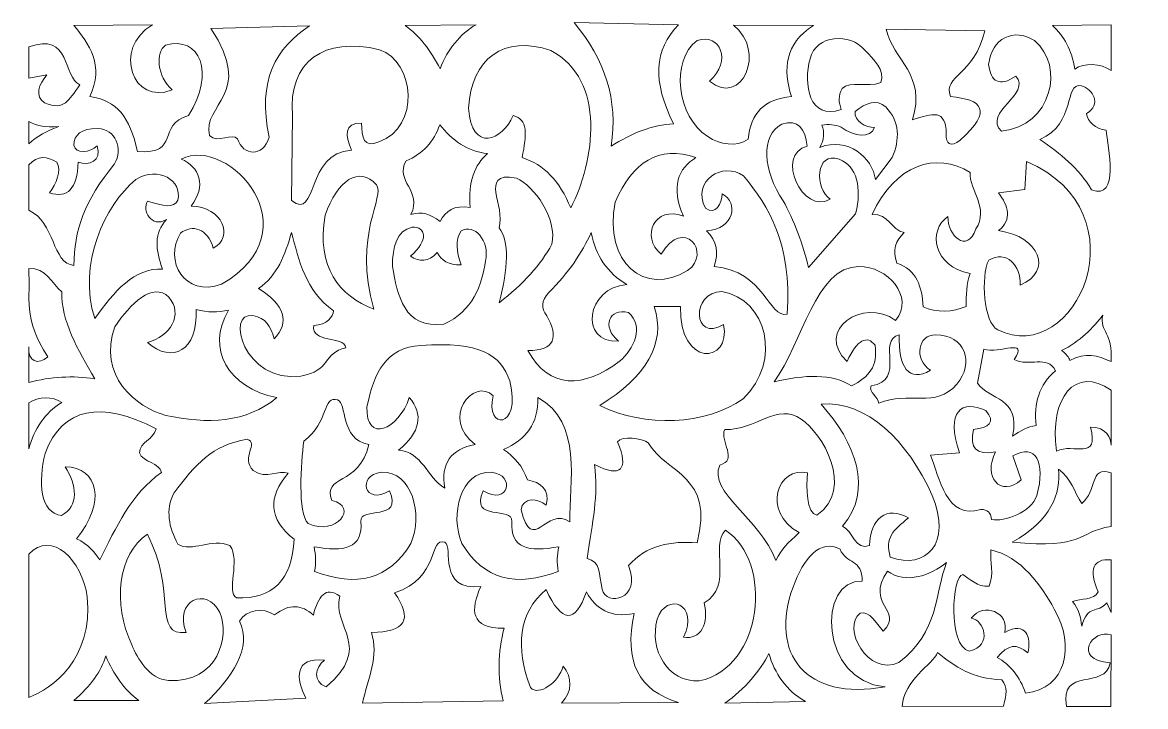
# Model space of a CAD drawing. Header units: centimetres. Extents: x -22.8 to 23.9, y -30.2 to 30.2.
# Drawn here: x -22.76 to 23.93, y -30.16 to -1.74 of the extents above; entities that cross this region are included whole.
import ezdxf

# ---------------------------------------------------------------- set-up
doc = ezdxf.new("R2010")
doc.units = ezdxf.units.CM
doc.header["$MEASUREMENT"] = 0
doc.layers.add('layer 1', color=7, linetype='Continuous')

msp = doc.modelspace()

# ---------------------------------------------------------------- linework, layer by layer
at = {"layer": 'layer 1', "color": 242, "lineweight": 9}
for points, knots in [([(-20.61908, -1.86242), (-20.61908, -1.86242), (-17.36035, -1.82818), (-17.36035, -1.82818), (-17.36035, -1.82818), (-19.02799, -2.8288), (-18.1765, -5.20581), (-16.53859, -4.53314), (-16.53859, -4.53314), (-17.16349, -4.00242), (-17.24339, -2.94098), (-16.81251, -2.68418), (-16.81251, -2.68418), (-15.37587, -2.26616), (-14.73958, -3.81551), (-15.85379, -5.59458), (-15.85379, -5.59458), (-17.21198, -5.99404), (-16.15625, -7.21527), (-17.97667, -7.10114), (-17.97667, -7.10114), (-18.30481, -5.65162), (-18.81842, -4.99536), (-19.96259, -4.80706), (-19.96259, -4.80706), (-19.34466, -3.54116), (-19.99172, -2.60254), (-20.61908, -1.86242)], [0, 0, 0, 0, 0.125, 0.125, 0.125, 0.125, 0.25, 0.25, 0.25, 0.25, 0.375, 0.375, 0.375, 0.375, 0.5, 0.5, 0.5, 0.5, 0.625, 0.625, 0.625, 0.625, 0.75, 0.75, 0.75, 0.75, 1, 1, 1, 1]), ([(-6.84867, -1.86242), (-6.26659, -2.26758), (-5.79295, -2.88961), (-5.39347, -3.66002), (-5.39347, -3.66002), (-5.0796, -2.84395), (-4.58313, -2.23334), (-3.90403, -1.82818), (-3.90403, -1.82818), (-3.90403, -1.82818), (-6.84867, -1.86242), (-6.84867, -1.86242)], [0, 0, 0, 0, 0.25, 0.25, 0.25, 0.25, 0.5, 0.5, 0.5, 0.5, 1, 1, 1, 1]), ([(0.17095, -1.73596), (0.17095, -1.73596), (4.51943, -1.83868), (4.51943, -1.83868), (4.51943, -1.83868), (3.49223, -2.84305), (3.42375, -4.21265), (4.31399, -5.94748), (4.31399, -5.94748), (3.43353, -5.96911), (2.56934, -6.34792), (1.71175, -6.87196), (1.71175, -6.87196), (2.01991, -4.97735), (1.45495, -3.24822), (0.17095, -1.73596)], [0, 0, 0, 0, 0.2, 0.2, 0.2, 0.2, 0.4, 0.4, 0.4, 0.4, 0.6, 0.6, 0.6, 0.6, 1, 1, 1, 1]), ([(5.80343, -4.17556), (6.7536, -3.33241), (6.25712, -2.16539), (5.28983, -2.48068), (5.28983, -2.48068), (4.17416, -3.31528), (4.44239, -5.67783), (5.73495, -6.4782), (5.73495, -6.4782), (6.23249, -6.8092), (6.91799, -6.92618), (7.41271, -6.58948), (7.41271, -6.58948), (7.51257, -5.50876), (8.09464, -4.90243), (9.21031, -4.81756), (9.21031, -4.81756), (8.86086, -3.66124), (8.91354, -2.64334), (10.13479, -1.8558), (10.13479, -1.8558), (10.13479, -1.8558), (6.79639, -1.84724), (6.79639, -1.84724), (6.79639, -1.84724), (8.18614, -2.91473), (7.14758, -5.28308), (5.80343, -4.17556)], [0, 0, 0, 0, 0.125, 0.125, 0.125, 0.125, 0.25, 0.25, 0.25, 0.25, 0.375, 0.375, 0.375, 0.375, 0.5, 0.5, 0.5, 0.5, 0.625, 0.625, 0.625, 0.625, 0.75, 0.75, 0.75, 0.75, 1, 1, 1, 1]), ([(22.4975, -1.82818), (22.4975, -1.82818), (20.06397, -1.86242), (20.06397, -1.86242), (20.06397, -1.86242), (20.54334, -2.29611), (20.87432, -2.87819), (20.98845, -3.67714), (20.98845, -3.67714), (21.37652, -3.39179), (22.07522, -3.43174), (22.4975, -3.7285), (22.4975, -3.7285), (22.4975, -3.7285), (22.4975, -1.82818), (22.4975, -1.82818)], [0, 0, 0, 0, 0.2, 0.2, 0.2, 0.2, 0.4, 0.4, 0.4, 0.4, 0.6, 0.6, 0.6, 0.6, 1, 1, 1, 1]), ([(-22.5025, -2.75266), (-20.74851, -2.09639), (-21.08315, -4.00812), (-20.37347, -4.3277), (-20.37347, -4.3277), (-20.86426, -4.98396), (-20.98695, -5.40624), (-21.84579, -5.08098), (-21.84579, -5.08098), (-22.24883, -4.81917), (-22.08762, -4.27276), (-21.74307, -3.91682), (-21.74307, -3.91682), (-21.74307, -3.91682), (-22.5025, -4.05378), (-22.5025, -4.05378), (-22.5025, -4.05378), (-22.5025, -4.05378), (-22.5025, -2.75266), (-22.5025, -2.75266)], [0, 0, 0, 0, 0.16666667, 0.16666667, 0.16666667, 0.16666667, 0.33333333, 0.33333333, 0.33333333, 0.33333333, 0.5, 0.5, 0.5, 0.5, 0.66666667, 0.66666667, 0.66666667, 0.66666667, 1, 1, 1, 1]), ([(-14.92931, -1.98226), (-13.07758, -4.7671), (-15.30764, -5.10379), (-14.98067, -6.43346), (-14.98067, -6.43346), (-14.6611, -6.78727), (-14.01625, -6.29364), (-13.81651, -6.57042), (-13.81651, -6.57042), (-13.58534, -7.28958), (-12.76786, -7.34239), (-12.49827, -6.50622), (-12.49827, -6.50622), (-13.01785, -4.14202), (-12.21887, -2.78245), (-10.82051, -1.87954), (-10.82051, -1.87954), (-10.82051, -1.87954), (-14.92931, -1.98226), (-14.92931, -1.98226)], [0, 0, 0, 0, 0.16666667, 0.16666667, 0.16666667, 0.16666667, 0.33333333, 0.33333333, 0.33333333, 0.33333333, 0.5, 0.5, 0.5, 0.5, 0.66666667, 0.66666667, 0.66666667, 0.66666667, 1, 1, 1, 1]), ([(-8.66297, -5.91324), (-8.66111, -6.51046), (-8.56386, -6.97339), (-7.94393, -6.70076), (-7.94393, -6.70076), (-6.1977, -6.07304), (-6.46022, -3.39091), (-7.90969, -2.86588), (-7.90969, -2.86588), (-10.22659, -2.31805), (-11.71031, -3.33385), (-11.53913, -5.60508), (-11.53913, -5.60508), (-11.53913, -5.60508), (-11.57337, -9.1318), (-11.57337, -9.1318), (-11.57337, -9.1318), (-10.46627, -9.9935), (-11.0027, -7.14017), (-9.07385, -7.04316), (-9.07385, -7.04316), (-9.34542, -6.41584), (-9.39701, -5.92348), (-8.66297, -5.91324)], [0, 0, 0, 0, 0.14285714, 0.14285714, 0.14285714, 0.14285714, 0.28571429, 0.28571429, 0.28571429, 0.28571429, 0.42857143, 0.42857143, 0.42857143, 0.42857143, 0.57142857, 0.57142857, 0.57142857, 0.57142857, 0.71428571, 0.71428571, 0.71428571, 0.71428571, 1, 1, 1, 1]), ([(0.03399, -9.43996), (1.03084, -7.53314), (1.52929, -4.13111), (-0.78777, -2.90012), (-0.78777, -2.90012), (-2.74329, -2.2335), (-4.10687, -3.23844), (-4.21177, -5.29692), (-4.21177, -5.29692), (-4.10905, -7.18012), (-2.77369, -6.63228), (-2.36281, -5.60508), (-2.36281, -5.60508), (-1.72791, -5.7734), (-1.79553, -6.34793), (-1.98617, -7.35132), (-1.98617, -7.35132), (-1.08451, -7.63667), (-0.41111, -8.33288), (0.03399, -9.43996)], [0, 0, 0, 0, 0.16666667, 0.16666667, 0.16666667, 0.16666667, 0.33333333, 0.33333333, 0.33333333, 0.33333333, 0.5, 0.5, 0.5, 0.5, 0.66666667, 0.66666667, 0.66666667, 0.66666667, 1, 1, 1, 1]), ([(11.31607, -4.47516), (11.15056, -4.77905), (11.17339, -5.06722), (11.28183, -5.34828), (11.28183, -5.34828), (9.94415, -5.83912), (9.69641, -4.27627), (9.98663, -3.24091), (9.98663, -3.24091), (10.24627, -2.22737), (11.64706, -2.15551), (12.26623, -2.883), (12.26623, -2.883), (12.6286, -3.26928), (13.11793, -3.71797), (12.92535, -4.23548), (12.92535, -4.23548), (12.35468, -4.44378), (11.67273, -4.14703), (11.31607, -4.47516)], [0, 0, 0, 0, 0.16666667, 0.16666667, 0.16666667, 0.16666667, 0.33333333, 0.33333333, 0.33333333, 0.33333333, 0.5, 0.5, 0.5, 0.5, 0.66666667, 0.66666667, 0.66666667, 0.66666667, 1, 1, 1, 1]), ([(17.25671, -2.07836), (17.25671, -2.07836), (13.14791, -2.00988), (13.14791, -2.00988), (13.14791, -2.00988), (13.44466, -3.3167), (14.83709, -3.90449), (14.24359, -5.77628), (14.24359, -5.77628), (15.08818, -5.52518), (15.62461, -5.30833), (15.64743, -6.35836), (15.64743, -6.35836), (15.62639, -6.79848), (15.81116, -6.91831), (16.22951, -6.63228), (16.22951, -6.63228), (17.60803, -5.36806), (17.13431, -4.92868), (15.81863, -4.81756), (15.81863, -4.81756), (15.51047, -3.88737), (16.79447, -3.98438), (17.25671, -2.07836)], [0, 0, 0, 0, 0.14285714, 0.14285714, 0.14285714, 0.14285714, 0.28571429, 0.28571429, 0.28571429, 0.28571429, 0.42857143, 0.42857143, 0.42857143, 0.42857143, 0.57142857, 0.57142857, 0.57142857, 0.57142857, 0.71428571, 0.71428571, 0.71428571, 0.71428571, 1, 1, 1, 1]), ([(18.54071, -3.96156), (17.84877, -4.43239), (17.50923, -4.1984), (17.41079, -3.4822), (17.41079, -3.4822), (17.51066, -2.39509), (18.4865, -1.93571), (19.31111, -2.48924), (19.31111, -2.48924), (20.60508, -3.56495), (20.02015, -6.03593), (17.94151, -6.25564), (17.94151, -6.25564), (17.14829, -5.4567), (19.2141, -4.72625), (18.54071, -3.96156)], [0, 0, 0, 0, 0.2, 0.2, 0.2, 0.2, 0.4, 0.4, 0.4, 0.4, 0.6, 0.6, 0.6, 0.6, 1, 1, 1, 1]), ([(21.47679, -5.51948), (22.13306, -5.13999), (21.74052, -4.49511), (21.26686, -4.36385), (21.26686, -4.36385), (20.50788, -4.22119), (21.08018, -5.93606), (19.53367, -6.59804), (19.53367, -6.59804), (20.42391, -7.19153), (21.12583, -7.7679), (21.69079, -8.68668), (21.69079, -8.68668), (22.86636, -9.16033), (22.36417, -6.89478), (22.28999, -6.20428), (22.28999, -6.20428), (21.83914, -6.16147), (21.53385, -5.87327), (21.47679, -5.51948)], [0, 0, 0, 0, 0.16666667, 0.16666667, 0.16666667, 0.16666667, 0.33333333, 0.33333333, 0.33333333, 0.33333333, 0.5, 0.5, 0.5, 0.5, 0.66666667, 0.66666667, 0.66666667, 0.66666667, 1, 1, 1, 1]), ([(11.86391, -5.43388), (12.31616, -5.06716), (12.74701, -4.90451), (13.13079, -5.24556), (13.13079, -5.24556), (13.73581, -5.87042), (13.71295, -6.58946), (13.40471, -7.35132), (13.40471, -7.35132), (13.40471, -7.35132), (12.70279, -8.25868), (12.70279, -8.25868), (12.70279, -8.25868), (12.58624, -7.34602), (11.54753, -6.47155), (10.39159, -6.92332), (10.39159, -6.92332), (10.57421, -6.61516), (10.59418, -6.29844), (10.47719, -5.99884), (10.47719, -5.99884), (10.76253, -5.95461), (11.01362, -5.97886), (11.28183, -6.08444), (11.28183, -6.08444), (11.83399, -6.49538), (12.48455, -6.54962), (12.66855, -6.10156), (12.66855, -6.10156), (12.30617, -6.10156), (11.79828, -5.84476), (11.86391, -5.43388)], [0, 0, 0, 0, 0.11111111, 0.11111111, 0.11111111, 0.11111111, 0.22222222, 0.22222222, 0.22222222, 0.22222222, 0.33333333, 0.33333333, 0.33333333, 0.33333333, 0.44444444, 0.44444444, 0.44444444, 0.44444444, 0.55555556, 0.55555556, 0.55555556, 0.55555556, 0.66666667, 0.66666667, 0.66666667, 0.66666667, 0.77777778, 0.77777778, 0.77777778, 0.77777778, 1, 1, 1, 1]), ([(-22.5025, -5.85138), (-22.08672, -6.07109), (-21.83044, -6.08504), (-21.25354, -6.0606), (-21.25354, -6.0606), (-21.722, -6.23422), (-22.16376, -6.45058), (-22.5025, -6.78442), (-22.5025, -6.78442), (-22.5025, -6.78442), (-22.5025, -5.85138), (-22.5025, -5.85138)], [0, 0, 0, 0, 0.25, 0.25, 0.25, 0.25, 0.5, 0.5, 0.5, 0.5, 1, 1, 1, 1]), ([(-3.42425, -7.18012), (-4.2917, -7.08891), (-4.908, -6.62094), (-5.41017, -5.98172), (-5.41017, -5.98172), (-5.64984, -6.68937), (-6.11778, -7.19154), (-6.81401, -7.48828), (-6.81401, -7.48828), (-7.29337, -8.33286), (-6.12921, -8.71521), (-6.60857, -9.71388), (-6.60857, -9.71388), (-6.1292, -9.57691), (-5.82674, -9.68533), (-5.39305, -10.00492), (-5.39305, -10.00492), (-5.17623, -9.57115), (-4.81672, -9.30861), (-4.14329, -9.42284), (-4.14329, -9.42284), (-4.24316, -8.35996), (-3.96353, -7.64948), (-3.42425, -7.18012)], [0, 0, 0, 0, 0.14285714, 0.14285714, 0.14285714, 0.14285714, 0.28571429, 0.28571429, 0.28571429, 0.28571429, 0.42857143, 0.42857143, 0.42857143, 0.42857143, 0.57142857, 0.57142857, 0.57142857, 0.57142857, 0.71428571, 0.71428571, 0.71428571, 0.71428571, 1, 1, 1, 1]), ([(9.86087, -6.87196), (9.79097, -6.1629), (9.47997, -5.72065), (8.81655, -5.9646), (8.81655, -5.9646), (7.90633, -6.40972), (8.02816, -7.90861), (8.86162, -9.14077), (8.86162, -9.14077), (9.3024, -9.8898), (9.71477, -11.03253), (9.92306, -11.91421), (9.92306, -11.91421), (9.92306, -11.91421), (11.88103, -9.67964), (11.88103, -9.67964), (11.88103, -9.67964), (12.14496, -8.61819), (11.94237, -7.69371), (11.19623, -7.4198), (11.19623, -7.4198), (10.19756, -7.07169), (10.17473, -8.6239), (10.81959, -9.08044), (10.81959, -9.08044), (9.67825, -9.75953), (8.5198, -7.20294), (9.86087, -6.87196)], [0, 0, 0, 0, 0.125, 0.125, 0.125, 0.125, 0.25, 0.25, 0.25, 0.25, 0.375, 0.375, 0.375, 0.375, 0.5, 0.5, 0.5, 0.5, 0.625, 0.625, 0.625, 0.625, 0.75, 0.75, 0.75, 0.75, 1, 1, 1, 1]), ([(-19.65443, -6.86146), (-19.95315, -7.15251), (-20.56573, -7.21814), (-20.61908, -6.82722), (-20.61908, -6.82722), (-20.61908, -6.41295), (-20.33122, -6.13439), (-19.62875, -6.14242), (-19.62875, -6.14242), (-18.89048, -6.16108), (-18.55464, -6.9862), (-18.93539, -7.61474), (-18.93539, -7.61474), (-20.18712, -9.1213), (-20.61908, -10.4053), (-20.61908, -11.82626), (-20.61908, -11.82626), (-21.53792, -11.76348), (-21.39533, -10.02295), (-22.5025, -9.53218), (-22.5025, -9.53218), (-22.5025, -9.53218), (-22.5025, -7.64898), (-22.5025, -7.64898), (-22.5025, -7.64898), (-22.1238, -7.26093), (-21.7337, -7.27804), (-21.33219, -7.54626), (-21.33219, -7.54626), (-21.12242, -7.87009), (-21.35925, -8.45788), (-21.64035, -8.81314), (-21.64035, -8.81314), (-20.88493, -9.05925), (-20.48117, -8.64979), (-20.45051, -7.5377), (-20.45051, -7.5377), (-20.00101, -7.69185), (-19.44746, -7.51211), (-19.65443, -6.86146)], [0, 0, 0, 0, 0.09090909, 0.09090909, 0.09090909, 0.09090909, 0.18181818, 0.18181818, 0.18181818, 0.18181818, 0.27272727, 0.27272727, 0.27272727, 0.27272727, 0.36363636, 0.36363636, 0.36363636, 0.36363636, 0.45454545, 0.45454545, 0.45454545, 0.45454545, 0.54545455, 0.54545455, 0.54545455, 0.54545455, 0.63636364, 0.63636364, 0.63636364, 0.63636364, 0.72727273, 0.72727273, 0.72727273, 0.72727273, 0.81818182, 0.81818182, 0.81818182, 0.81818182, 1, 1, 1, 1]), ([(-16.16195, -7.4093), (-15.40867, -7.71746), (-15.08339, -8.53922), (-15.75107, -9.36098), (-15.75107, -9.36098), (-14.43854, -9.39522), (-13.94206, -10.64498), (-14.82659, -11.10722), (-14.82659, -11.10722), (-15.06628, -10.29117), (-15.69402, -10.10284), (-16.19619, -10.4909), (-16.19619, -10.4909), (-16.88385, -11.63508), (-16.03927, -13.17016), (-14.48419, -12.61378), (-14.48419, -12.61378), (-10.60814, -10.39368), (-14.15812, -6.41627), (-16.16195, -7.4093)], [0, 0, 0, 0, 0.16666667, 0.16666667, 0.16666667, 0.16666667, 0.33333333, 0.33333333, 0.33333333, 0.33333333, 0.5, 0.5, 0.5, 0.5, 0.66666667, 0.66666667, 0.66666667, 0.66666667, 1, 1, 1, 1]), ([(5.23847, -7.35132), (4.50658, -7.77645), (4.17845, -8.59249), (4.72487, -9.78236), (4.72487, -9.78236), (3.52218, -9.32438), (2.91442, -10.63976), (3.80039, -11.3574), (3.80039, -11.3574), (4.72487, -9.78236), (5.9235, -11.30709), (4.89607, -12.0422), (4.89607, -12.0422), (3.11702, -13.13077), (1.38309, -11.71198), (1.88295, -9.20028), (1.88295, -9.20028), (2.60673, -7.53129), (3.69297, -6.82891), (5.23847, -7.35132)], [0, 0, 0, 0, 0.16666667, 0.16666667, 0.16666667, 0.16666667, 0.33333333, 0.33333333, 0.33333333, 0.33333333, 0.5, 0.5, 0.5, 0.5, 0.66666667, 0.66666667, 0.66666667, 0.66666667, 1, 1, 1, 1]), ([(12.56583, -9.71388), (13.52454, -7.63665), (15.22512, -7.08882), (16.64039, -7.96764), (16.64039, -7.96764), (16.59758, -8.70473), (17.44559, -9.46106), (16.88007, -10.31308), (16.88007, -10.31308), (16.50913, -11.3574), (15.69308, -10.587), (15.71591, -9.79948), (15.71591, -9.79948), (14.88274, -10.35873), (15.08817, -11.88241), (16.64039, -12.16204), (16.64039, -12.16204), (16.48055, -12.5943), (16.47875, -13.08596), (16.46919, -13.53164), (16.46919, -13.53164), (15.93275, -13.76704), (15.22512, -13.81555), (14.68871, -13.54876), (14.68871, -13.54876), (14.63916, -12.72101), (14.41962, -12.01324), (13.59303, -11.73404), (13.59303, -11.73404), (13.38751, -11.1833), (13.55873, -10.78955), (13.90119, -10.46716), (13.90119, -10.46716), (13.33623, -10.35302), (13.28487, -9.67393), (12.56583, -9.71388)], [0, 0, 0, 0, 0.1, 0.1, 0.1, 0.1, 0.2, 0.2, 0.2, 0.2, 0.3, 0.3, 0.3, 0.3, 0.4, 0.4, 0.4, 0.4, 0.5, 0.5, 0.5, 0.5, 0.6, 0.6, 0.6, 0.6, 0.7, 0.7, 0.7, 0.7, 0.8, 0.8, 0.8, 0.8, 1, 1, 1, 1]), ([(-16.29891, -9.1213), (-16.11237, -8.27779), (-17.10055, -7.69799), (-18.0525, -8.2583), (-18.0525, -8.2583), (-19.34012, -9.34038), (-20.47839, -11.78269), (-19.75715, -14.03474), (-19.75715, -14.03474), (-18.95305, -12.90308), (-18.10311, -11.92036), (-16.93235, -11.98034), (-16.93235, -11.98034), (-17.2406, -11.18566), (-17.29198, -10.46946), (-16.77827, -9.92594), (-16.77827, -9.92594), (-17.3953, -10.28903), (-17.81901, -9.53432), (-17.55723, -9.1641), (-17.55723, -9.1641), (-16.90571, -9.3584), (-16.4705, -9.4755), (-16.29891, -9.1213)], [0, 0, 0, 0, 0.14285714, 0.14285714, 0.14285714, 0.14285714, 0.28571429, 0.28571429, 0.28571429, 0.28571429, 0.42857143, 0.42857143, 0.42857143, 0.42857143, 0.57142857, 0.57142857, 0.57142857, 0.57142857, 0.71428571, 0.71428571, 0.71428571, 0.71428571, 1, 1, 1, 1]), ([(-8.14937, -13.65148), (-9.58032, -13.08653), (-10.56471, -11.92808), (-10.16953, -9.74812), (-10.16953, -9.74812), (-9.68946, -8.29116), (-8.74644, -7.67189), (-8.04665, -8.48124), (-8.04665, -8.48124), (-7.65289, -8.9549), (-9.03961, -10.54135), (-8.14937, -13.65148)], [0, 0, 0, 0, 0.25, 0.25, 0.25, 0.25, 0.5, 0.5, 0.5, 0.5, 1, 1, 1, 1]), ([(6.33415, -8.85788), (6.30562, -9.25734), (6.07165, -9.75953), (5.63223, -9.45708), (5.63223, -9.45708), (5.05015, -8.29292), (6.35127, -7.5054), (7.22439, -8.1046), (7.22439, -8.1046), (8.27441, -9.40572), (9.22172, -10.87804), (9.03911, -13.85692), (9.03911, -13.85692), (8.22876, -14.03382), (8.13745, -12.07073), (5.99175, -11.871), (5.99175, -11.871), (6.2086, -11.31173), (6.10589, -10.82096), (5.68359, -10.39868), (5.68359, -10.39868), (6.84792, -10.29882), (7.02487, -9.22596), (6.33415, -8.85788)], [0, 0, 0, 0, 0.14285714, 0.14285714, 0.14285714, 0.14285714, 0.28571429, 0.28571429, 0.28571429, 0.28571429, 0.42857143, 0.42857143, 0.42857143, 0.42857143, 0.57142857, 0.57142857, 0.57142857, 0.57142857, 0.71428571, 0.71428571, 0.71428571, 0.71428571, 1, 1, 1, 1]), ([(18.9879, -7.50706), (18.9879, -7.50706), (18.91941, -8.67139), (18.91941, -8.67139), (18.91941, -8.67139), (18.91941, -8.67139), (17.82357, -8.80837), (17.82357, -8.80837), (17.82357, -8.80837), (18.22281, -9.37059), (18.40709, -9.91282), (17.82357, -10.38364), (17.82357, -10.38364), (19.53022, -10.62339), (20.10386, -12.07869), (18.71394, -12.64381), (18.71394, -12.64381), (18.75967, -11.83902), (18.15474, -11.17124), (17.41263, -11.61646), (17.41263, -11.61646), (17.07368, -12.28201), (17.19884, -14.2242), (17.79148, -14.50459), (17.79148, -14.50459), (21.02989, -16.09517), (23.9332, -9.64481), (18.9879, -7.50706)], [0, 0, 0, 0, 0.125, 0.125, 0.125, 0.125, 0.25, 0.25, 0.25, 0.25, 0.375, 0.375, 0.375, 0.375, 0.5, 0.5, 0.5, 0.5, 0.625, 0.625, 0.625, 0.625, 0.75, 0.75, 0.75, 0.75, 1, 1, 1, 1]), ([(-2.94489, -10.26172), (-2.50832, -10.8395), (-2.55969, -11.93232), (-2.94489, -13.37756), (-2.94489, -13.37756), (-1.94909, -12.61144), (-1.20152, -11.80393), (-0.75353, -10.94652), (-0.75353, -10.94652), (-0.50387, -9.90648), (-1.48828, -8.50551), (-2.22585, -8.20732), (-2.22585, -8.20732), (-3.08024, -8.00224), (-3.12602, -8.45556), (-3.07848, -8.7809), (-3.07848, -8.7809), (-3.00865, -9.25879), (-2.80736, -9.79535), (-2.94489, -10.26172)], [0, 0, 0, 0, 0.16666667, 0.16666667, 0.16666667, 0.16666667, 0.33333333, 0.33333333, 0.33333333, 0.33333333, 0.5, 0.5, 0.5, 0.5, 0.66666667, 0.66666667, 0.66666667, 0.66666667, 1, 1, 1, 1]), ([(-5.51289, -11.28892), (-5.34175, -11.60996), (-5.05642, -11.82396), (-4.51993, -11.80252), (-4.51993, -11.80252), (-4.71971, -11.25467), (-4.7768, -10.7639), (-4.51993, -10.39868), (-4.51993, -10.39868), (-3.98052, -10.08188), (-3.32422, -10.77809), (-3.50985, -11.64844), (-3.50985, -11.64844), (-3.65039, -12.63882), (-4.03844, -13.73279), (-5.23897, -14.2678), (-5.23897, -14.2678), (-6.90514, -14.47386), (-7.16915, -13.06607), (-7.37897, -11.871), (-7.37897, -11.871), (-7.37768, -11.0713), (-7.19788, -10.36722), (-6.55721, -10.2446), (-6.55721, -10.2446), (-5.98939, -10.19788), (-5.84957, -10.78497), (-6.62569, -11.443), (-6.62569, -11.443), (-6.26473, -11.68132), (-5.89665, -11.71273), (-5.51289, -11.28892)], [0, 0, 0, 0, 0.11111111, 0.11111111, 0.11111111, 0.11111111, 0.22222222, 0.22222222, 0.22222222, 0.22222222, 0.33333333, 0.33333333, 0.33333333, 0.33333333, 0.44444444, 0.44444444, 0.44444444, 0.44444444, 0.55555556, 0.55555556, 0.55555556, 0.55555556, 0.66666667, 0.66666667, 0.66666667, 0.66666667, 0.77777778, 0.77777778, 0.77777778, 0.77777778, 1, 1, 1, 1]), ([(-11.57379, -10.45666), (-11.84462, -11.39988), (-12.15551, -12.24456), (-12.94339, -12.78498), (-12.94339, -12.78498), (-11.87037, -13.44123), (-11.63636, -14.21161), (-12.29283, -14.87362), (-12.29283, -14.87362), (-12.45627, -14.36947), (-12.62942, -14.00241), (-13.18307, -13.9149), (-13.18307, -13.9149), (-14.33009, -13.73656), (-13.57502, -16.72822), (-11.18394, -16.42434), (-11.18394, -16.42434), (-9.94845, -16.2246), (-10.27553, -15.46711), (-9.31395, -15.25026), (-9.31395, -15.25026), (-9.40811, -14.73666), (-10.76059, -15.0705), (-10.64931, -14.32578), (-10.64931, -14.32578), (-10.09576, -14.29725), (-9.84753, -13.9634), (-9.82755, -13.70946), (-9.82755, -13.70946), (-11.00492, -12.89384), (-11.26671, -11.60966), (-11.57379, -10.45666)], [0, 0, 0, 0, 0.11111111, 0.11111111, 0.11111111, 0.11111111, 0.22222222, 0.22222222, 0.22222222, 0.22222222, 0.33333333, 0.33333333, 0.33333333, 0.33333333, 0.44444444, 0.44444444, 0.44444444, 0.44444444, 0.55555556, 0.55555556, 0.55555556, 0.55555556, 0.66666667, 0.66666667, 0.66666667, 0.66666667, 0.77777778, 0.77777778, 0.77777778, 0.77777778, 1, 1, 1, 1]), ([(0.88999, -10.46716), (0.49628, -11.30032), (-0.04011, -12.13349), (-0.89049, -12.96668), (-0.89049, -12.96668), (-1.18722, -13.28624), (-1.21005, -13.60581), (-0.95897, -13.9254), (-0.95897, -13.9254), (-0.45677, -14.78711), (-0.61655, -15.36918), (-1.74649, -15.36348), (-1.74649, -15.36348), (-0.86909, -17.01199), (0.58898, -16.91069), (2.05415, -15.82572), (2.05415, -15.82572), (2.67609, -15.293), (3.09327, -14.36132), (2.43079, -13.78844), (2.43079, -13.78844), (1.64307, -13.57436), (1.295, -14.38472), (2.01991, -14.96972), (2.01991, -14.96972), (0.33643, -15.06673), (0.69025, -12.73841), (2.36231, -12.62428), (2.36231, -12.62428), (1.55195, -12.13351), (1.06117, -11.41446), (0.88999, -10.46716)], [0, 0, 0, 0, 0.11111111, 0.11111111, 0.11111111, 0.11111111, 0.22222222, 0.22222222, 0.22222222, 0.22222222, 0.33333333, 0.33333333, 0.33333333, 0.33333333, 0.44444444, 0.44444444, 0.44444444, 0.44444444, 0.55555556, 0.55555556, 0.55555556, 0.55555556, 0.66666667, 0.66666667, 0.66666667, 0.66666667, 0.77777778, 0.77777778, 0.77777778, 0.77777778, 1, 1, 1, 1]), ([(-19.75715, -16.53426), (-20.45628, -15.34729), (-21.16392, -14.10894), (-21.12675, -12.92194), (-21.12675, -12.92194), (-21.55965, -12.58525), (-21.76999, -11.90616), (-22.5025, -11.96322), (-22.5025, -11.96322), (-22.41273, -13.18446), (-22.7609, -14.01192), (-21.70883, -15.6269), (-21.70883, -15.6269), (-22.09467, -15.98511), (-22.55897, -15.82821), (-22.5025, -15.21602), (-22.5025, -15.21602), (-22.5025, -15.21602), (-22.5025, -16.68834), (-22.5025, -16.68834), (-22.5025, -16.68834), (-21.58738, -16.45437), (-20.67225, -16.40301), (-19.75715, -16.53426)], [0, 0, 0, 0, 0.14285714, 0.14285714, 0.14285714, 0.14285714, 0.28571429, 0.28571429, 0.28571429, 0.28571429, 0.42857143, 0.42857143, 0.42857143, 0.42857143, 0.57142857, 0.57142857, 0.57142857, 0.57142857, 0.71428571, 0.71428571, 0.71428571, 0.71428571, 1, 1, 1, 1]), ([(11.52151, -15.82572), (11.94095, -14.90399), (12.36039, -14.71849), (12.68567, -15.14092), (12.68567, -15.14092), (12.80766, -16.05755), (12.43814, -16.43845), (11.70983, -16.8358), (11.70983, -16.8358), (10.89386, -16.31637), (9.76392, -16.36204), (8.49127, -16.6646), (8.49127, -16.6646), (9.66685, -15.06674), (10.19186, -11.89383), (12.01799, -11.871), (12.01799, -11.871), (13.18643, -11.85932), (14.35124, -13.11467), (13.54167, -14.11372), (13.54167, -14.11372), (12.19489, -13.13789), (10.15762, -14.52747), (11.52151, -15.82572)], [0, 0, 0, 0, 0.14285714, 0.14285714, 0.14285714, 0.14285714, 0.28571429, 0.28571429, 0.28571429, 0.28571429, 0.42857143, 0.42857143, 0.42857143, 0.42857143, 0.57142857, 0.57142857, 0.57142857, 0.57142857, 0.71428571, 0.71428571, 0.71428571, 0.71428571, 1, 1, 1, 1]), ([(-17.56579, -15.0277), (-16.54421, -15.93815), (-15.44851, -15.37326), (-15.54563, -13.6581), (-15.54563, -13.6581), (-15.04011, -13.80781), (-14.65581, -13.76347), (-14.19101, -13.69435), (-14.19101, -13.69435), (-15.14974, -15.2808), (-14.20458, -16.92231), (-12.19011, -17.32178), (-12.19011, -17.32178), (-13.4256, -18.36614), (-15.08054, -18.44032), (-16.79539, -18.05794), (-16.79539, -18.05794), (-18.02595, -17.7491), (-19.66233, -16.38092), (-18.91827, -14.37714), (-18.91827, -14.37714), (-18.27383, -13.43346), (-17.35533, -12.49618), (-16.67555, -13.1445), (-16.67555, -13.1445), (-16.0582, -13.87296), (-16.60756, -14.77886), (-17.56579, -15.0277)], [0, 0, 0, 0, 0.125, 0.125, 0.125, 0.125, 0.25, 0.25, 0.25, 0.25, 0.375, 0.375, 0.375, 0.375, 0.5, 0.5, 0.5, 0.5, 0.625, 0.625, 0.625, 0.625, 0.75, 0.75, 0.75, 0.75, 1, 1, 1, 1]), ([(6.38574, -14.28757), (5.10942, -15.06008), (5.01773, -12.91754), (6.31725, -12.91777), (6.31725, -12.91777), (8.19336, -13.22044), (8.8297, -15.78864), (7.20762, -17.36962), (7.20762, -17.36962), (5.64942, -18.46032), (3.11538, -18.59016), (1.24899, -17.64358), (1.24899, -17.64358), (3.1744, -16.45069), (4.00341, -15.09229), (3.50916, -13.53418), (3.50916, -13.53418), (3.50916, -13.53418), (4.605, -13.53418), (4.605, -13.53418), (4.605, -13.53418), (4.52234, -16.1051), (6.73662, -15.9054), (6.38574, -14.28757)], [0, 0, 0, 0, 0.14285714, 0.14285714, 0.14285714, 0.14285714, 0.28571429, 0.28571429, 0.28571429, 0.28571429, 0.42857143, 0.42857143, 0.42857143, 0.42857143, 0.57142857, 0.57142857, 0.57142857, 0.57142857, 0.71428571, 0.71428571, 0.71428571, 0.71428571, 1, 1, 1, 1]), ([(22.15303, -13.89116), (21.78781, -14.39905), (21.18333, -15.00931), (20.44146, -15.36313), (20.44146, -15.36313), (20.65924, -15.52908), (20.74223, -15.64935), (20.78386, -15.77401), (20.78386, -15.77401), (21.44925, -15.43562), (21.92631, -15.5653), (22.4975, -15.82058), (22.4975, -15.82058), (22.58811, -14.59536), (22.01105, -14.61134), (22.15303, -13.89116)], [0, 0, 0, 0, 0.2, 0.2, 0.2, 0.2, 0.4, 0.4, 0.4, 0.4, 0.6, 0.6, 0.6, 0.6, 1, 1, 1, 1]), ([(14.99687, -16.18524), (14.26642, -15.7173), (14.48898, -14.69582), (15.20231, -14.71292), (15.20231, -14.71292), (16.44064, -14.70721), (16.82299, -15.87138), (16.09255, -16.76732), (16.09255, -16.76732), (15.1966, -17.79166), (14.09522, -17.02697), (12.83975, -17.55484), (12.83975, -17.55484), (12.84831, -17.3066), (12.38607, -17.0926), (12.53159, -16.8358), (12.53159, -16.8358), (14.01533, -16.58186), (12.72562, -14.94119), (13.69575, -14.71292), (13.69575, -14.71292), (13.63866, -16.0366), (14.08949, -16.7221), (14.99687, -16.18524)], [0, 0, 0, 0, 0.14285714, 0.14285714, 0.14285714, 0.14285714, 0.28571429, 0.28571429, 0.28571429, 0.28571429, 0.42857143, 0.42857143, 0.42857143, 0.42857143, 0.57142857, 0.57142857, 0.57142857, 0.57142857, 0.71428571, 0.71428571, 0.71428571, 0.71428571, 1, 1, 1, 1]), ([(17.20535, -15.31212), (17.20535, -15.31212), (16.94855, -16.71596), (16.94855, -16.71596), (16.94855, -16.71596), (17.43361, -17.45212), (18.75756, -17.2638), (18.40375, -18.92444), (18.40375, -18.92444), (18.71939, -18.69897), (19.04109, -18.52205), (19.37959, -18.47932), (19.37959, -18.47932), (19.28399, -17.57052), (19.50369, -16.79156), (20.18423, -16.20236), (20.18423, -16.20236), (19.84751, -15.53354), (19.08663, -16.0536), (18.47223, -15.74012), (18.47223, -15.74012), (19.09425, -14.80993), (17.86732, -15.52326), (17.20535, -15.31212)], [0, 0, 0, 0, 0.14285714, 0.14285714, 0.14285714, 0.14285714, 0.28571429, 0.28571429, 0.28571429, 0.28571429, 0.42857143, 0.42857143, 0.42857143, 0.42857143, 0.57142857, 0.57142857, 0.57142857, 0.57142857, 0.71428571, 0.71428571, 0.71428571, 0.71428571, 1, 1, 1, 1]), ([(-6.67705, -17.31516), (-7.12226, -18.67362), (-8.50048, -19.23416), (-8.44041, -17.70892), (-8.44041, -17.70892), (-8.13046, -16.2727), (-7.6586, -15.23793), (-6.19769, -15.15804), (-6.19769, -15.15804), (-3.73211, -14.98099), (-2.87618, -15.53457), (-2.49977, -16.63036), (-2.49977, -16.63036), (-1.99188, -18.70188), (-3.55551, -18.65052), (-3.18457, -17.24668), (-3.18457, -17.24668), (-4.01776, -16.44774), (-5.39877, -18.2168), (-3.93785, -19.26684), (-3.93785, -19.26684), (-4.95365, -19.46085), (-5.37595, -20.06576), (-5.20473, -21.08156), (-5.20473, -21.08156), (-5.9466, -20.64214), (-6.15775, -19.55217), (-7.12217, -19.50652), (-7.12217, -19.50652), (-6.2205, -18.75323), (-6.07214, -18.02277), (-6.67705, -17.31516)], [0, 0, 0, 0, 0.11111111, 0.11111111, 0.11111111, 0.11111111, 0.22222222, 0.22222222, 0.22222222, 0.22222222, 0.33333333, 0.33333333, 0.33333333, 0.33333333, 0.44444444, 0.44444444, 0.44444444, 0.44444444, 0.55555556, 0.55555556, 0.55555556, 0.55555556, 0.66666667, 0.66666667, 0.66666667, 0.66666667, 0.77777778, 0.77777778, 0.77777778, 0.77777778, 1, 1, 1, 1]), ([(21.63943, -18.5478), (22.0332, -19.97445), (20.93182, -19.19264), (20.23559, -19.54076), (20.23559, -19.54076), (19.91099, -17.31801), (21.01877, -15.97694), (22.4975, -17.007), (22.4975, -17.007), (22.4975, -17.007), (22.4975, -19.30108), (22.4975, -19.30108), (22.4975, -19.30108), (22.4975, -19.01574), (22.31921, -18.54209), (21.63943, -18.5478)], [0, 0, 0, 0, 0.2, 0.2, 0.2, 0.2, 0.4, 0.4, 0.4, 0.4, 0.6, 0.6, 0.6, 0.6, 1, 1, 1, 1]), ([(-21.12675, -17.52722), (-21.5197, -17.26184), (-22.08956, -17.25044), (-22.5025, -17.54434), (-22.5025, -17.54434), (-22.5025, -17.54434), (-22.5025, -19.44466), (-22.5025, -19.44466), (-22.5025, -19.44466), (-22.25435, -18.6161), (-21.83143, -17.94485), (-21.12675, -17.52722)], [0, 0, 0, 0, 0.25, 0.25, 0.25, 0.25, 0.5, 0.5, 0.5, 0.5, 1, 1, 1, 1]), ([(-9.65593, -17.41788), (-10.29079, -17.21814), (-10.00118, -18.32809), (-11.05977, -19.12988), (-11.05977, -19.12988), (-11.18479, -20.04829), (-11.32531, -22.10408), (-10.88857, -22.55388), (-10.88857, -22.55388), (-9.69569, -23.10206), (-8.77727, -21.83447), (-9.89561, -21.59516), (-9.89561, -21.59516), (-10.31505, -20.51945), (-8.77425, -21.02734), (-8.35481, -19.26684), (-8.35481, -19.26684), (-9.57604, -19.0614), (-9.25737, -17.52141), (-9.65593, -17.41788)], [0, 0, 0, 0, 0.16666667, 0.16666667, 0.16666667, 0.16666667, 0.33333333, 0.33333333, 0.33333333, 0.33333333, 0.5, 0.5, 0.5, 0.5, 0.66666667, 0.66666667, 0.66666667, 0.66666667, 1, 1, 1, 1]), ([(-20.98937, -20.19132), (-20.48422, -20.97883), (-20.41363, -21.82055), (-21.13489, -22.22004), (-21.13489, -22.22004), (-22.04532, -22.11166), (-22.09687, -20.82607), (-21.81969, -19.64348), (-21.81969, -19.64348), (-21.09923, -17.70465), (-19.47854, -17.43929), (-17.20585, -18.61628), (-17.20585, -18.61628), (-17.33604, -19.10564), (-17.85998, -19.13276), (-17.896, -19.62212), (-17.896, -19.62212), (-17.76297, -20.01159), (-17.03073, -20.03298), (-16.98329, -20.431), (-16.98329, -20.431), (-18.24732, -21.31553), (-18.87791, -22.73078), (-19.54273, -24.06044), (-19.54273, -24.06044), (-19.75428, -23.78807), (-20.015, -23.40133), (-20.51857, -23.18732), (-20.51857, -23.18732), (-19.2838, -21.70215), (-19.58768, -20.19844), (-20.98937, -20.19132)], [0, 0, 0, 0, 0.11111111, 0.11111111, 0.11111111, 0.11111111, 0.22222222, 0.22222222, 0.22222222, 0.22222222, 0.33333333, 0.33333333, 0.33333333, 0.33333333, 0.44444444, 0.44444444, 0.44444444, 0.44444444, 0.55555556, 0.55555556, 0.55555556, 0.55555556, 0.66666667, 0.66666667, 0.66666667, 0.66666667, 0.77777778, 0.77777778, 0.77777778, 0.77777778, 1, 1, 1, 1]), ([(-2.75657, -19.47228), (-1.80927, -19.0614), (-1.30708, -18.39372), (-1.33561, -17.31516), (-1.33561, -17.31516), (0.54759, -18.33666), (-0.03223, -20.86516), (-0.00025, -22.4854), (-0.00025, -22.4854), (-0.98197, -21.79), (-1.5495, -23.89304), (-2.02849, -21.98008), (-2.02849, -21.98008), (-1.96482, -21.45438), (-1.31671, -21.48678), (-0.98197, -21.79), (-0.98197, -21.79), (-0.826, -21.12072), (-1.20647, -20.83949), (-1.76382, -20.74089), (-1.76382, -20.74089), (-1.95785, -20.18163), (-2.31157, -19.78102), (-2.75657, -19.47228)], [0, 0, 0, 0, 0.14285714, 0.14285714, 0.14285714, 0.14285714, 0.28571429, 0.28571429, 0.28571429, 0.28571429, 0.42857143, 0.42857143, 0.42857143, 0.42857143, 0.57142857, 0.57142857, 0.57142857, 0.57142857, 0.71428571, 0.71428571, 0.71428571, 0.71428571, 1, 1, 1, 1]), ([(6.43687, -18.65052), (6.21431, -19.14129), (7.01895, -19.9231), (6.23143, -20.12284), (6.23143, -20.12284), (5.72353, -21.25846), (7.9206, -22.34273), (8.55975, -24.09468), (8.55975, -24.09468), (8.83484, -23.57318), (9.0334, -23.38134), (9.53559, -22.93052), (9.53559, -22.93052), (7.9263, -22.04599), (8.65674, -20.14566), (9.87799, -20.44812), (9.87799, -20.44812), (9.83233, -21.02449), (9.82092, -22.1487), (10.27175, -22.21148), (10.27175, -22.21148), (11.86961, -21.08156), (10.47148, -18.77036), (9.62119, -18.22252), (9.62119, -18.22252), (8.62823, -17.5149), (7.73799, -18.67335), (6.43687, -18.65052)], [0, 0, 0, 0, 0.125, 0.125, 0.125, 0.125, 0.25, 0.25, 0.25, 0.25, 0.375, 0.375, 0.375, 0.375, 0.5, 0.5, 0.5, 0.5, 0.625, 0.625, 0.625, 0.625, 0.75, 0.75, 0.75, 0.75, 1, 1, 1, 1]), ([(10.44295, -17.58908), (11.87307, -19.18005), (12.63606, -21.16895), (11.33319, -22.6566), (11.33319, -22.6566), (11.75548, -22.8706), (11.87817, -23.6838), (12.46311, -23.4698), (12.46311, -23.4698), (12.47023, -22.34557), (13.1864, -21.79202), (14.07239, -22.32276), (14.07239, -22.32276), (13.45036, -22.82494), (13.08513, -23.13881), (13.31911, -23.94916), (13.31911, -23.94916), (14.80305, -24.48003), (15.89878, -23.39294), (15.06535, -21.38972), (15.06535, -21.38972), (14.01532, -19.07281), (12.3718, -17.46353), (10.44295, -17.58908)], [0, 0, 0, 0, 0.14285714, 0.14285714, 0.14285714, 0.14285714, 0.28571429, 0.28571429, 0.28571429, 0.28571429, 0.42857143, 0.42857143, 0.42857143, 0.42857143, 0.57142857, 0.57142857, 0.57142857, 0.57142857, 0.71428571, 0.71428571, 0.71428571, 0.71428571, 1, 1, 1, 1]), ([(18.42087, -19.7462), (18.42087, -19.7462), (18.76327, -20.73916), (18.76327, -20.73916), (18.76327, -20.73916), (17.91296, -21.47999), (17.14257, -20.62041), (17.70183, -19.575), (17.70183, -19.575), (16.86295, -19.72337), (16.62327, -19.41522), (16.77735, -18.65052), (16.77735, -18.65052), (17.42791, -18.55922), (17.71895, -18.34807), (17.29095, -17.863), (17.29095, -17.863), (16.31351, -17.38484), (15.59728, -17.88413), (16.19527, -19.60924), (16.19527, -19.60924), (16.19527, -19.60924), (14.99687, -19.71196), (14.99687, -19.71196), (14.99687, -19.71196), (15.36494, -20.62259), (15.63602, -22.41692), (17.08551, -21.9718), (17.08551, -21.9718), (17.35944, -21.96039), (17.50782, -22.09734), (17.53063, -22.38268), (17.53063, -22.38268), (18.0414, -22.50687), (19.20554, -22.07602), (19.41383, -21.38972), (19.41383, -21.38972), (19.79332, -19.99941), (19.36816, -19.19621), (18.42087, -19.7462)], [0, 0, 0, 0, 0.09090909, 0.09090909, 0.09090909, 0.09090909, 0.18181818, 0.18181818, 0.18181818, 0.18181818, 0.27272727, 0.27272727, 0.27272727, 0.27272727, 0.36363636, 0.36363636, 0.36363636, 0.36363636, 0.45454545, 0.45454545, 0.45454545, 0.45454545, 0.54545455, 0.54545455, 0.54545455, 0.54545455, 0.63636364, 0.63636364, 0.63636364, 0.63636364, 0.72727273, 0.72727273, 0.72727273, 0.72727273, 0.81818182, 0.81818182, 0.81818182, 0.81818182, 1, 1, 1, 1]), ([(-13.41716, -19.05051), (-14.88948, -19.29019), (-15.54521, -20.0886), (-16.46969, -21.287), (-16.46969, -21.287), (-16.81211, -21.99461), (-16.68656, -22.70224), (-16.29849, -23.40988), (-16.29849, -23.40988), (-15.7311, -23.77298), (-14.87267, -23.126), (-14.13409, -23.47199), (-14.13409, -23.47199), (-13.68569, -24.05619), (-14.29873, -25.42791), (-13.86745, -25.63548), (-13.86745, -25.63548), (-12.38373, -25.71536), (-11.53344, -24.88789), (-11.47065, -23.20444), (-11.47065, -23.20444), (-12.53923, -22.36198), (-12.55921, -21.44463), (-11.71033, -20.46524), (-11.71033, -20.46524), (-12.11289, -20.30883), (-12.60105, -20.7345), (-13.1748, -20.35554), (-13.1748, -20.35554), (-13.69102, -19.7929), (-12.91807, -19.21938), (-13.41716, -19.05051)], [0, 0, 0, 0, 0.11111111, 0.11111111, 0.11111111, 0.11111111, 0.22222222, 0.22222222, 0.22222222, 0.22222222, 0.33333333, 0.33333333, 0.33333333, 0.33333333, 0.44444444, 0.44444444, 0.44444444, 0.44444444, 0.55555556, 0.55555556, 0.55555556, 0.55555556, 0.66666667, 0.66666667, 0.66666667, 0.66666667, 0.77777778, 0.77777778, 0.77777778, 0.77777778, 1, 1, 1, 1]), ([(1.98567, -19.16412), (2.45934, -20.30544), (2.13976, -20.67066), (1.02695, -20.10572), (1.02695, -20.10572), (1.18534, -21.40112), (0.94852, -22.43972), (0.71879, -24.00908), (0.71879, -24.00908), (1.28839, -24.15874), (1.19322, -24.61874), (1.33875, -25.28429), (1.33875, -25.28429), (1.49635, -26.00504), (3.01221, -25.72569), (2.43079, -24.30012), (2.43079, -24.30012), (3.16694, -23.47265), (4.22266, -23.25009), (5.28983, -23.35852), (5.28983, -23.35852), (6.01457, -20.54513), (4.05148, -20.5223), (3.25255, -19.19836), (3.25255, -19.19836), (3.01857, -19.01574), (2.13404, -18.88449), (1.98567, -19.16412)], [0, 0, 0, 0, 0.125, 0.125, 0.125, 0.125, 0.25, 0.25, 0.25, 0.25, 0.375, 0.375, 0.375, 0.375, 0.5, 0.5, 0.5, 0.5, 0.625, 0.625, 0.625, 0.625, 0.75, 0.75, 0.75, 0.75, 1, 1, 1, 1]), ([(-7.49881, -21.19284), (-8.55453, -21.832), (-8.8741, -20.53658), (-7.83265, -20.42244), (-7.83265, -20.42244), (-6.54253, -20.37032), (-6.10956, -22.19217), (-6.60857, -23.37564), (-6.60857, -23.37564), (-7.52021, -24.8936), (-8.88124, -25.21317), (-10.61465, -24.5398), (-10.61465, -24.5398), (-10.54617, -24.18313), (-10.57508, -23.86269), (-10.635, -23.51459), (-10.635, -23.51459), (-9.40721, -23.75715), (-8.59326, -23.57876), (-8.68978, -22.47425), (-8.68978, -22.47425), (-8.74835, -21.80401), (-6.91479, -22.51263), (-7.49881, -21.19284)], [0, 0, 0, 0, 0.14285714, 0.14285714, 0.14285714, 0.14285714, 0.28571429, 0.28571429, 0.28571429, 0.28571429, 0.42857143, 0.42857143, 0.42857143, 0.42857143, 0.57142857, 0.57142857, 0.57142857, 0.57142857, 0.71428571, 0.71428571, 0.71428571, 0.71428571, 1, 1, 1, 1]), ([(-3.60325, -21.19284), (-2.54753, -21.832), (-2.22796, -20.53658), (-3.26941, -20.42244), (-3.26941, -20.42244), (-4.55953, -20.37032), (-4.9925, -22.19217), (-4.49349, -23.37564), (-4.49349, -23.37564), (-3.58185, -24.8936), (-2.22082, -25.21317), (-0.48741, -24.5398), (-0.48741, -24.5398), (-0.55589, -24.18313), (-0.52698, -23.86269), (-0.46706, -23.51459), (-0.46706, -23.51459), (-1.69485, -23.75715), (-2.5088, -23.57876), (-2.41228, -22.47425), (-2.41228, -22.47425), (-2.35371, -21.80401), (-4.18727, -22.51263), (-3.60325, -21.19284)], [0, 0, 0, 0, 0.14285714, 0.14285714, 0.14285714, 0.14285714, 0.28571429, 0.28571429, 0.28571429, 0.28571429, 0.42857143, 0.42857143, 0.42857143, 0.42857143, 0.57142857, 0.57142857, 0.57142857, 0.57142857, 0.71428571, 0.71428571, 0.71428571, 0.71428571, 1, 1, 1, 1]), ([(20.32119, -20.29404), (20.41796, -21.28594), (20.01925, -22.44082), (18.38663, -23.32428), (18.38663, -23.32428), (21.43468, -23.62102), (21.05873, -22.90769), (22.4975, -22.67372), (22.4975, -22.67372), (22.4975, -22.67372), (22.4975, -20.44812), (22.4975, -20.44812), (22.4975, -20.44812), (21.57803, -20.15137), (21.94257, -21.2071), (21.27991, -21.715), (21.27991, -21.715), (20.96033, -21.24134), (20.8462, -20.68209), (20.32119, -20.29404)], [0, 0, 0, 0, 0.16666667, 0.16666667, 0.16666667, 0.16666667, 0.33333333, 0.33333333, 0.33333333, 0.33333333, 0.5, 0.5, 0.5, 0.5, 0.66666667, 0.66666667, 0.66666667, 0.66666667, 1, 1, 1, 1]), ([(-22.5025, -23.82076), (-21.53585, -22.82169), (-20.27821, -24.06013), (-20.06489, -25.60124), (-20.06489, -25.60124), (-19.8314, -28.20102), (-21.51529, -29.40683), (-22.5025, -29.77852), (-22.5025, -29.77852), (-22.5025, -29.77852), (-22.5025, -23.82076), (-22.5025, -23.82076)], [0, 0, 0, 0, 0.25, 0.25, 0.25, 0.25, 0.5, 0.5, 0.5, 0.5, 1, 1, 1, 1]), ([(6.47111, -22.8278), (5.80343, -23.47265), (6.81351, -25.16182), (5.58087, -25.84092), (5.58087, -25.84092), (5.79631, -26.70121), (5.43966, -27.39456), (4.72487, -27.279), (4.72487, -27.279), (5.40398, -25.88656), (4.01155, -25.37866), (3.62919, -26.52572), (3.62919, -26.52572), (3.28668, -27.82125), (4.07416, -29.14521), (5.37543, -29.09372), (5.37543, -29.09372), (8.04046, -28.52305), (8.47415, -24.14603), (6.47111, -22.8278)], [0, 0, 0, 0, 0.16666667, 0.16666667, 0.16666667, 0.16666667, 0.33333333, 0.33333333, 0.33333333, 0.33333333, 0.5, 0.5, 0.5, 0.5, 0.66666667, 0.66666667, 0.66666667, 0.66666667, 1, 1, 1, 1]), ([(-17.56537, -22.999), (-18.77519, -23.80077), (-19.03768, -25.8837), (-18.21593, -27.58716), (-18.21593, -27.58716), (-17.96673, -28.16718), (-17.52543, -28.991), (-16.69225, -29.0766), (-16.69225, -29.0766), (-14.60361, -29.1679), (-14.14137, -27.22193), (-14.55225, -26.2518), (-14.55225, -26.2518), (-15.09742, -25.13876), (-16.48981, -25.76654), (-15.95609, -27.07356), (-15.95609, -27.07356), (-17.34852, -27.25617), (-16.34415, -25.33302), (-17.56537, -22.999)], [0, 0, 0, 0, 0.16666667, 0.16666667, 0.16666667, 0.16666667, 0.33333333, 0.33333333, 0.33333333, 0.33333333, 0.5, 0.5, 0.5, 0.5, 0.66666667, 0.66666667, 0.66666667, 0.66666667, 1, 1, 1, 1]), ([(-5.19617, -23.33284), (-4.83665, -23.53542), (-5.52145, -25.33873), (-3.70673, -25.17324), (-3.70673, -25.17324), (-4.13638, -26.14885), (-4.16108, -26.90949), (-2.73945, -26.90236), (-2.73945, -26.90236), (-2.98629, -27.90672), (-3.02908, -28.91109), (-2.77369, -29.91548), (-2.77369, -29.91548), (-2.77369, -29.91548), (-8.62873, -30.0182), (-8.62873, -30.0182), (-8.62873, -30.0182), (-8.39164, -28.99139), (-7.93251, -28.0551), (-8.25209, -27.07356), (-8.25209, -27.07356), (-6.83682, -27.07356), (-6.51725, -26.52572), (-7.29337, -25.43004), (-7.29337, -25.43004), (-5.38734, -24.83654), (-5.86955, -23.07033), (-5.19617, -23.33284)], [0, 0, 0, 0, 0.125, 0.125, 0.125, 0.125, 0.25, 0.25, 0.25, 0.25, 0.375, 0.375, 0.375, 0.375, 0.5, 0.5, 0.5, 0.5, 0.625, 0.625, 0.625, 0.625, 0.75, 0.75, 0.75, 0.75, 1, 1, 1, 1]), ([(13.11367, -29.3334), (9.79239, -29.94972), (8.27727, -27.95096), (9.27879, -25.19036), (9.27879, -25.19036), (9.69665, -24.00844), (10.40705, -23.17499), (11.23047, -23.61532), (11.23047, -23.61532), (11.48727, -24.24876), (12.17207, -24.0262), (12.15495, -24.95068), (12.15495, -24.95068), (10.28318, -24.84797), (10.36294, -29.11974), (13.11367, -29.3334)], [0, 0, 0, 0, 0.2, 0.2, 0.2, 0.2, 0.4, 0.4, 0.4, 0.4, 0.6, 0.6, 0.6, 0.6, 1, 1, 1, 1]), ([(16.33223, -24.67676), (15.90409, -24.711), (15.68435, -27.60428), (16.60615, -27.86108), (16.60615, -27.86108), (17.60345, -27.60997), (17.20683, -26.55424), (16.68319, -26.48292), (16.68319, -26.48292), (17.2139, -25.79812), (18.2896, -26.2518), (18.07847, -27.07356), (18.07847, -27.07356), (18.97299, -26.60131), (19.19878, -27.26871), (19.03719, -27.92956), (19.03719, -27.92956), (18.59207, -27.52438), (18.20586, -27.57046), (17.76074, -28.12401), (17.76074, -28.12401), (18.28575, -28.38081), (18.72516, -28.94577), (18.94202, -29.59633), (18.94202, -29.59633), (20.63407, -29.41658), (21.02211, -27.65321), (20.14042, -26.10385), (20.14042, -26.10385), (19.59577, -25.14308), (18.76008, -23.90841), (17.49639, -23.64956), (17.49639, -23.64956), (17.47356, -24.15175), (17.63905, -24.63682), (17.42791, -25.15612), (17.42791, -25.15612), (16.94284, -25.20177), (16.607, -24.83765), (16.33223, -24.67676)], [0, 0, 0, 0, 0.09090909, 0.09090909, 0.09090909, 0.09090909, 0.18181818, 0.18181818, 0.18181818, 0.18181818, 0.27272727, 0.27272727, 0.27272727, 0.27272727, 0.36363636, 0.36363636, 0.36363636, 0.36363636, 0.45454545, 0.45454545, 0.45454545, 0.45454545, 0.54545455, 0.54545455, 0.54545455, 0.54545455, 0.63636364, 0.63636364, 0.63636364, 0.63636364, 0.72727273, 0.72727273, 0.72727273, 0.72727273, 0.81818182, 0.81818182, 0.81818182, 0.81818182, 1, 1, 1, 1]), ([(15.65574, -24.17464), (15.00214, -24.70196), (13.97389, -25.09031), (13.20049, -24.5268), (13.20049, -24.5268), (12.24747, -25.94789), (13.89669, -26.13634), (13.02927, -27.02671), (13.02927, -27.02671), (12.70494, -26.66974), (12.47563, -26.18205), (12.07041, -26.27332), (12.07041, -26.27332), (11.27708, -26.85288), (12.40133, -28.93596), (13.67992, -28.32796), (13.67992, -28.32796), (15.36349, -27.01523), (15.15345, -25.52161), (15.65574, -24.17464)], [0, 0, 0, 0, 0.16666667, 0.16666667, 0.16666667, 0.16666667, 0.33333333, 0.33333333, 0.33333333, 0.33333333, 0.5, 0.5, 0.5, 0.5, 0.66666667, 0.66666667, 0.66666667, 0.66666667, 1, 1, 1, 1]), ([(22.4975, -24.06044), (21.74709, -24.00333), (21.56736, -24.44841), (21.95828, -25.3957), (21.95828, -25.3957), (21.77781, -25.74954), (21.25494, -25.65827), (20.90327, -25.78956), (20.90327, -25.78956), (21.16578, -26.13196), (21.23214, -26.42713), (21.27991, -26.81676), (21.27991, -26.81676), (21.5253, -25.89228), (21.92477, -26.32028), (22.32423, -25.84092), (22.32423, -25.84092), (22.32423, -25.84092), (22.4975, -26.2518), (22.4975, -26.2518), (22.4975, -26.2518), (22.4975, -26.2518), (22.4975, -24.06044), (22.4975, -24.06044)], [0, 0, 0, 0, 0.14285714, 0.14285714, 0.14285714, 0.14285714, 0.28571429, 0.28571429, 0.28571429, 0.28571429, 0.42857143, 0.42857143, 0.42857143, 0.42857143, 0.57142857, 0.57142857, 0.57142857, 0.57142857, 0.71428571, 0.71428571, 0.71428571, 0.71428571, 1, 1, 1, 1]), ([(-13.73049, -26.61132), (-13.20528, -27.72698), (-14.03278, -28.9539), (-15.18569, -30.03532), (-15.18569, -30.03532), (-15.18569, -30.03532), (-10.97744, -29.80441), (-10.97744, -29.80441), (-10.97744, -29.80441), (-11.40544, -28.98835), (-11.4568, -28.0867), (-10.20704, -28.22937), (-10.20704, -28.22937), (-10.59938, -28.54894), (-10.70923, -29.11675), (-10.13856, -29.34217), (-10.13856, -29.34217), (-8.14708, -27.63432), (-9.8967, -26.91099), (-9.57033, -25.567), (-9.57033, -25.567), (-10.16005, -25.13628), (-10.46461, -25.58615), (-10.66601, -26.35452), (-10.66601, -26.35452), (-11.16384, -25.92036), (-11.64034, -25.86594), (-12.27529, -26.34596), (-12.27529, -26.34596), (-12.77463, -26.03211), (-13.46515, -26.12056), (-13.73049, -26.61132)], [0, 0, 0, 0, 0.11111111, 0.11111111, 0.11111111, 0.11111111, 0.22222222, 0.22222222, 0.22222222, 0.22222222, 0.33333333, 0.33333333, 0.33333333, 0.33333333, 0.44444444, 0.44444444, 0.44444444, 0.44444444, 0.55555556, 0.55555556, 0.55555556, 0.55555556, 0.66666667, 0.66666667, 0.66666667, 0.66666667, 0.77777778, 0.77777778, 0.77777778, 0.77777778, 1, 1, 1, 1]), ([(4.51943, -29.98396), (2.85308, -29.5046), (2.23677, -28.27196), (2.67047, -26.28604), (2.67047, -26.28604), (1.67459, -26.50303), (1.08683, -26.09213), (0.68455, -25.3958), (0.68455, -25.3958), (0.21661, -26.73116), (-0.34263, -26.69692), (-0.99321, -25.29308), (-0.99321, -25.29308), (-2.15594, -26.28747), (-2.26151, -27.68847), (-1.64377, -29.36764), (-1.64377, -29.36764), (-1.28996, -29.74729), (-0.46248, -29.14234), (-0.27417, -28.4774), (-0.27417, -28.4774), (0.10255, -28.97102), (0.10828, -29.49604), (-0.34265, -30.0182), (-0.34265, -30.0182), (-0.34265, -30.0182), (4.51943, -29.98396), (4.51943, -29.98396)], [0, 0, 0, 0, 0.125, 0.125, 0.125, 0.125, 0.25, 0.25, 0.25, 0.25, 0.375, 0.375, 0.375, 0.375, 0.5, 0.5, 0.5, 0.5, 0.625, 0.625, 0.625, 0.625, 0.75, 0.75, 0.75, 0.75, 1, 1, 1, 1]), ([(22.4975, -27.17628), (21.7619, -26.90256), (20.82467, -28.2142), (22.46314, -28.34146), (22.46314, -28.34146), (22.25287, -29.48723), (20.35651, -28.47386), (20.64647, -30.15516), (20.64647, -30.15516), (20.64647, -30.15516), (22.49564, -30.15163), (22.49564, -30.15163), (22.49564, -30.15163), (22.49564, -30.15163), (22.4975, -27.17628), (22.4975, -27.17628)], [0, 0, 0, 0, 0.2, 0.2, 0.2, 0.2, 0.4, 0.4, 0.4, 0.4, 0.6, 0.6, 0.6, 0.6, 1, 1, 1, 1]), ([(8.27727, -27.95096), (7.91706, -28.65823), (7.28221, -29.42506), (6.43687, -30.0182), (6.43687, -30.0182), (6.43687, -30.0182), (9.79239, -29.94972), (9.79239, -29.94972), (9.79239, -29.94972), (9.01912, -29.50744), (8.49411, -28.7727), (8.27727, -27.95096)], [0, 0, 0, 0, 0.25, 0.25, 0.25, 0.25, 0.5, 0.5, 0.5, 0.5, 1, 1, 1, 1]), ([(15.28791, -27.91244), (15.0839, -28.41605), (13.87837, -29.04806), (13.81559, -30.15516), (13.81559, -30.15516), (13.81559, -30.15516), (18.02711, -30.13804), (18.02711, -30.13804), (18.02711, -30.13804), (18.15836, -29.60161), (18.20401, -29.40758), (17.95863, -29.04236), (17.95863, -29.04236), (16.75329, -29.00946), (15.98909, -28.49532), (15.28791, -27.91244)], [0, 0, 0, 0, 0.2, 0.2, 0.2, 0.2, 0.4, 0.4, 0.4, 0.4, 0.6, 0.6, 0.6, 0.6, 1, 1, 1, 1]), ([(-19.29801, -28.05406), (-19.47941, -28.69401), (-19.93545, -29.30899), (-20.61907, -29.90329), (-20.61907, -29.90329), (-20.61907, -29.90329), (-17.92821, -29.90329), (-17.92821, -29.90329), (-17.92821, -29.90329), (-18.53035, -29.45665), (-18.96982, -28.82026), (-19.29801, -28.05406)], [0, 0, 0, 0, 0.25, 0.25, 0.25, 0.25, 0.5, 0.5, 0.5, 0.5, 1, 1, 1, 1])]:
    msp.add_open_spline(points, degree=3, knots=knots, dxfattribs=at)

doc.saveas('drawing.dxf')
